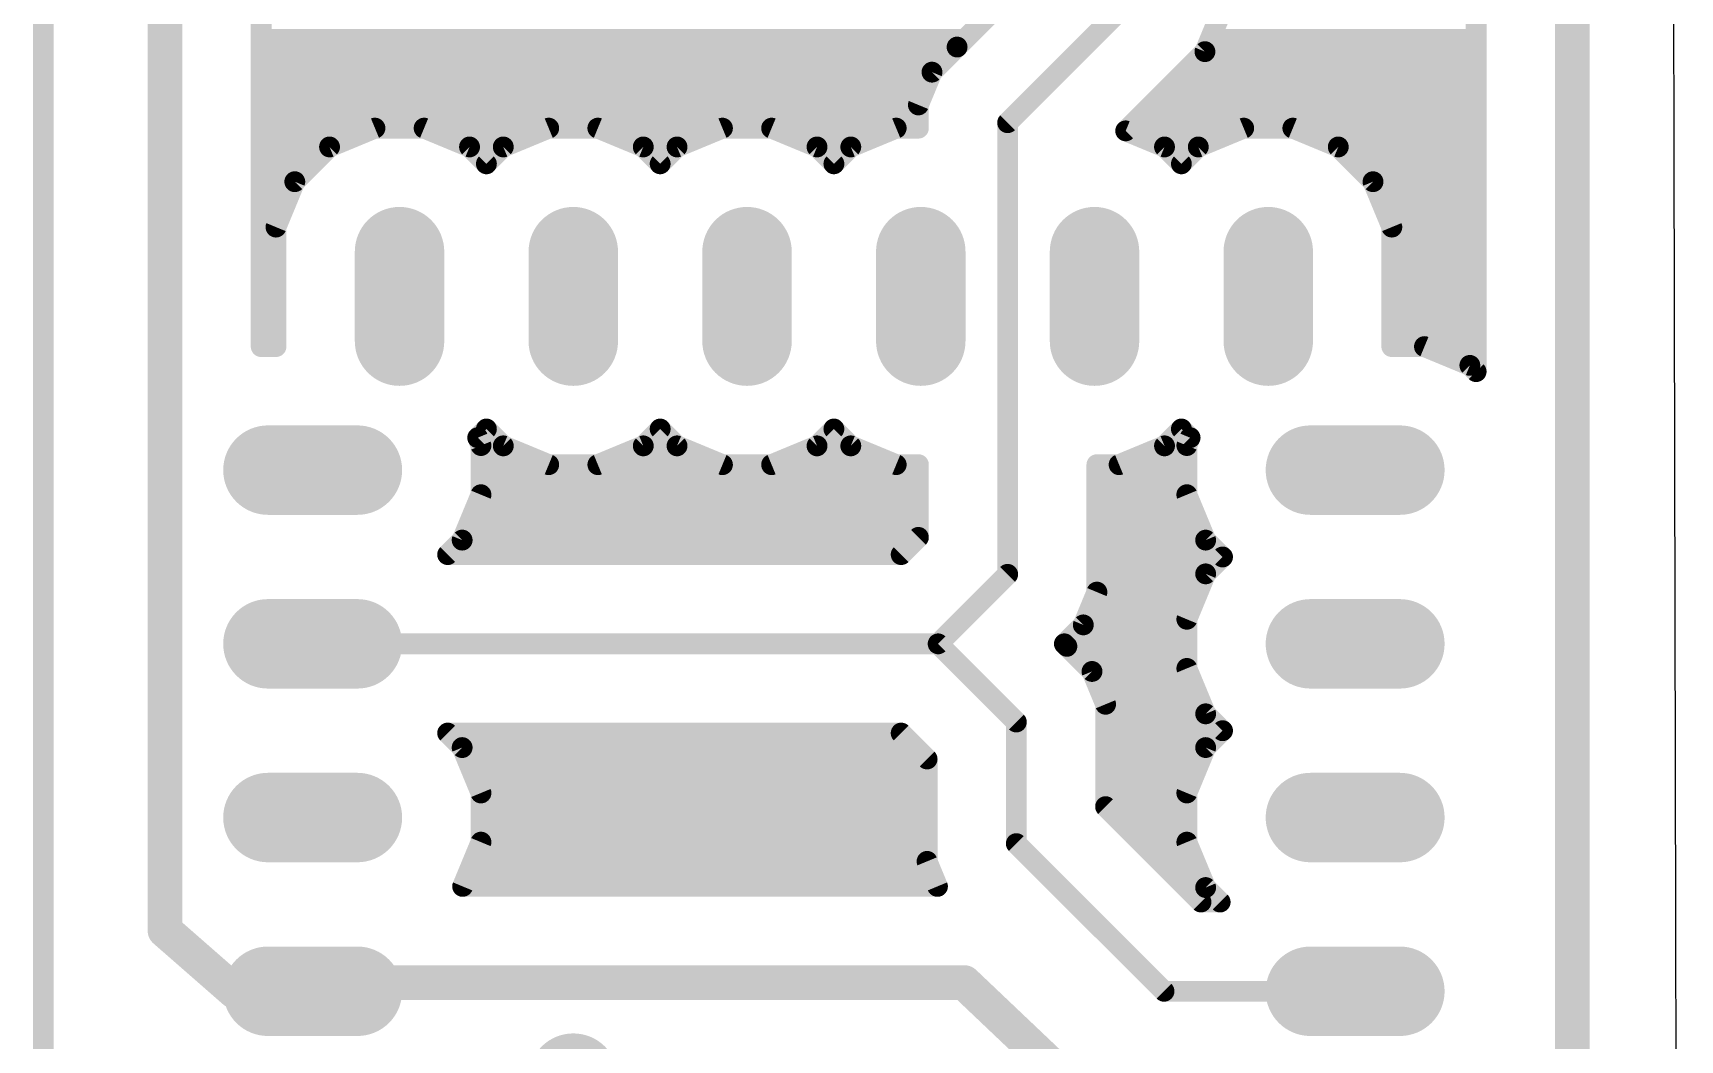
# Model space of a CAD drawing. Extents: x -0.1 to 37.8, y 0 to 56.6.
# Drawn here: x 13.69 to 37.77, y 26.21 to 40.94 of the extents above; entities that cross this region are included whole.
import ezdxf

# ---------------------------------------------------------------- set-up
doc = ezdxf.new("R2010")
doc.units = 0
for name, color, linetype in [('1', 22, 'CONTINUOUS'), ('17', 82, 'CONTINUOUS'), ('20', 30, 'CONTINUOUS')]:
    doc.layers.add(name, color=color, linetype=linetype)

# ---------------------------------------------------------------- blocks, each defined once
blk = doc.blocks.new('ROUNDP')
at = {"const_width": 0.5}
blk.add_lwpolyline([(0, -0.25, 1), (0, 0.25, 1), (0, -0.25)], format="xyb", dxfattribs=at)
blk = doc.blocks.new('LONGP100')
at = {"const_width": 1}
blk.add_lwpolyline([(-0.5, 0), (0.5, 0)], dxfattribs=at)
at = {"const_width": 0.5}
for points in [[(-0.5, 0.25, 1), (-0.5, -0.25)], [(0.5, -0.25, 1), (0.5, 0.25)]]:
    blk.add_lwpolyline(points, format="xyb", dxfattribs=at)

msp = doc.modelspace()

# ---------------------------------------------------------------- linework, layer by layer
at = {"layer": '1'}
for points, const_width in [([(36.195, 51.197), (36.195, 5.588)], 0.508), ([(34.7886, 50.4764), (34.7886, 35.984)], 0.3048), ([(13.843, 43.815), (13.843, 26.035)], 0.3048), ([(15.621, 43.434), (15.621, 27.813)], 0.508), ([(17.0274, 36.3504), (17.0274, 42.8682)], 0.3048), ([(28.4132, 41.9425), (27.2009, 40.7302)], 0.3048), ([(29.718, 41.402), (27.94, 39.624)], 0.3048), ([(30.8242, 40.6629), (31.0228, 41.1425)], 0.3048), ([(17.0274, 40.8432), (27.3139, 40.8432)], 0.3048), ([(30.8988, 40.8432), (34.7886, 40.8432)], 0.3048), ([(27.2009, 40.7302), (26.8338, 40.3631)], 0.3048), ([(29.6657, 39.5045), (30.8242, 40.6629)], 0.3048), ([(17.0274, 40.5384), (27.0091, 40.5384)], 0.3048), ([(26.8338, 40.3631), (26.6352, 39.8835)], 0.3048), ([(30.6997, 40.5384), (34.7886, 40.5384)], 0.3048), ([(17.0274, 40.2336), (26.7802, 40.2336)], 0.3048), ([(30.3949, 40.2336), (34.7886, 40.2336)], 0.3048), ([(17.0274, 39.9288), (26.654, 39.9288)], 0.3048), ([(26.6352, 39.8835), (26.6352, 39.5444)], 0.3048), ([(30.0901, 39.9288), (34.7886, 39.9288)], 0.3048), ([(17.0274, 39.624), (26.6352, 39.624)], 0.3048), ([(27.94, 39.624), (27.94, 33.02)], 0.3048), ([(29.7853, 39.624), (34.7886, 39.624)], 0.3048), ([(18.6907, 39.5444), (18.0268, 39.2694)], 0.3048), ([(19.4093, 39.5444), (18.6907, 39.5444)], 0.3048), ([(20.0732, 39.2694), (19.4093, 39.5444)], 0.3048), ([(21.2307, 39.5444), (20.5668, 39.2694)], 0.3048), ([(21.9493, 39.5444), (21.2307, 39.5444)], 0.3048), ([(22.6132, 39.2694), (21.9493, 39.5444)], 0.3048), ([(23.7707, 39.5444), (23.1068, 39.2694)], 0.3048), ([(24.4893, 39.5444), (23.7707, 39.5444)], 0.3048), ([(25.1532, 39.2694), (24.4893, 39.5444)], 0.3048), ([(26.3107, 39.5444), (25.6468, 39.2694)], 0.3048), ([(26.6352, 39.5444), (26.3107, 39.5444)], 0.3048), ([(30.2332, 39.2694), (29.6657, 39.5045)], 0.3048), ([(31.3907, 39.5444), (30.7268, 39.2694)], 0.3048), ([(32.1093, 39.5444), (31.3907, 39.5444)], 0.3048), ([(32.7732, 39.2694), (32.1093, 39.5444)], 0.3048), ([(17.0274, 39.3192), (18.147, 39.3192)], 0.3048), ([(18.0268, 39.2694), (17.5186, 38.7612)], 0.3048), ([(19.953, 39.3192), (20.687, 39.3192)], 0.3048), ([(20.32, 39.0226), (20.0732, 39.2694)], 0.3048), ([(20.5668, 39.2694), (20.32, 39.0226)], 0.3048), ([(22.493, 39.3192), (23.227, 39.3192)], 0.3048), ([(22.86, 39.0226), (22.6132, 39.2694)], 0.3048), ([(23.1068, 39.2694), (22.86, 39.0226)], 0.3048), ([(25.033, 39.3192), (25.767, 39.3192)], 0.3048), ([(25.4, 39.0226), (25.1532, 39.2694)], 0.3048), ([(25.6468, 39.2694), (25.4, 39.0226)], 0.3048), ([(30.113, 39.3192), (30.847, 39.3192)], 0.3048), ([(30.48, 39.0226), (30.2332, 39.2694)], 0.3048), ([(30.7268, 39.2694), (30.48, 39.0226)], 0.3048), ([(32.653, 39.3192), (34.7886, 39.3192)], 0.3048), ([(33.2814, 38.7612), (32.7732, 39.2694)], 0.3048), ([(17.0274, 39.0144), (17.7718, 39.0144)], 0.3048), ([(33.0282, 39.0144), (34.7886, 39.0144)], 0.3048), ([(17.0274, 38.7096), (17.4972, 38.7096)], 0.3048), ([(17.5186, 38.7612), (17.2436, 38.0973)], 0.3048), ([(33.5564, 38.0973), (33.2814, 38.7612)], 0.3048), ([(33.3028, 38.7096), (34.7886, 38.7096)], 0.3048), ([(17.0274, 38.4048), (17.371, 38.4048)], 0.3048), ([(33.429, 38.4048), (34.7886, 38.4048)], 0.3048), ([(17.0274, 38.1), (17.2447, 38.1)], 0.3048), ([(17.2436, 38.0973), (17.2436, 36.3504)], 0.3048), ([(33.5553, 38.1), (34.7886, 38.1)], 0.3048), ([(33.5564, 36.3504), (33.5564, 38.0973)], 0.3048), ([(17.0274, 37.7952), (17.2436, 37.7952)], 0.3048), ([(33.5564, 37.7952), (34.7886, 37.7952)], 0.3048), ([(17.0274, 37.4904), (17.2436, 37.4904)], 0.3048), ([(33.5564, 37.4904), (34.7886, 37.4904)], 0.3048), ([(17.0274, 37.1856), (17.2436, 37.1856)], 0.3048), ([(33.5564, 37.1856), (34.7886, 37.1856)], 0.3048), ([(17.0274, 36.8808), (17.2436, 36.8808)], 0.3048), ([(33.5564, 36.8808), (34.7886, 36.8808)], 0.3048), ([(17.0274, 36.576), (17.2436, 36.576)], 0.3048), ([(33.5564, 36.576), (34.7886, 36.576)], 0.3048), ([(17.2436, 36.3504), (17.0274, 36.3504)], 0.3048), ([(34.0333, 36.3504), (33.5564, 36.3504)], 0.3048), ([(34.6972, 36.0754), (34.0333, 36.3504)], 0.3048), ([(34.2245, 36.2712), (34.7886, 36.2712)], 0.3048), ([(34.7886, 35.984), (34.6972, 36.0754)], 0.3048), ([(20.1928, 35.0182), (20.32, 35.1454)], 0.3048), ([(20.2404, 34.9033), (20.1928, 35.0182)], 0.3048), ([(20.2266, 35.052), (20.4134, 35.052)], 0.3048), ([(20.32, 35.1454), (20.5668, 34.8986)], 0.3048), ([(22.6132, 34.8986), (22.86, 35.1454)], 0.3048), ([(22.7666, 35.052), (22.9534, 35.052)], 0.3048), ([(22.86, 35.1454), (23.1068, 34.8986)], 0.3048), ([(25.1532, 34.8986), (25.4, 35.1454)], 0.3048), ([(25.3066, 35.052), (25.4934, 35.052)], 0.3048), ([(25.4, 35.1454), (25.6468, 34.8986)], 0.3048), ([(30.2332, 34.8986), (30.48, 35.1454)], 0.3048), ([(30.3866, 35.052), (30.5734, 35.052)], 0.3048), ([(30.48, 35.1454), (30.6072, 35.0182)], 0.3048), ([(30.6072, 35.0182), (30.5596, 34.9033)], 0.3048), ([(20.2404, 34.1847), (20.2404, 34.9033)], 0.3048), ([(20.5668, 34.8986), (21.2307, 34.6236)], 0.3048), ([(21.9493, 34.6236), (22.6132, 34.8986)], 0.3048), ([(23.1068, 34.8986), (23.7707, 34.6236)], 0.3048), ([(24.4893, 34.6236), (25.1532, 34.8986)], 0.3048), ([(25.6468, 34.8986), (26.3107, 34.6236)], 0.3048), ([(29.5693, 34.6236), (30.2332, 34.8986)], 0.3048), ([(30.5596, 34.9033), (30.5596, 34.1847)], 0.3048), ([(20.2404, 34.7472), (20.9323, 34.7472)], 0.3048), ([(21.2307, 34.6236), (21.9493, 34.6236)], 0.3048), ([(22.2477, 34.7472), (23.4723, 34.7472)], 0.3048), ([(23.7707, 34.6236), (24.4893, 34.6236)], 0.3048), ([(24.7877, 34.7472), (26.0123, 34.7472)], 0.3048), ([(26.3107, 34.6236), (26.6352, 34.6236)], 0.3048), ([(26.6352, 34.6236), (26.6352, 33.5605)], 0.3048), ([(29.2448, 32.7605), (29.2448, 34.6236)], 0.3048), ([(29.2448, 34.6236), (29.5693, 34.6236)], 0.3048), ([(29.8677, 34.7472), (30.5596, 34.7472)], 0.3048), ([(20.2404, 34.4424), (26.6352, 34.4424)], 0.3048), ([(29.2448, 34.4424), (30.5596, 34.4424)], 0.3048), ([(19.9654, 33.5208), (20.2404, 34.1847)], 0.3048), ([(20.2209, 34.1376), (26.6352, 34.1376)], 0.3048), ([(29.2448, 34.1376), (30.5791, 34.1376)], 0.3048), ([(30.5596, 34.1847), (30.8346, 33.5208)], 0.3048), ([(20.0946, 33.8328), (26.6352, 33.8328)], 0.3048), ([(29.2448, 33.8328), (30.7054, 33.8328)], 0.3048), ([(26.6352, 33.5605), (26.3835, 33.3088)], 0.3048), ([(19.7534, 33.3088), (19.9654, 33.5208)], 0.3048), ([(19.9684, 33.528), (26.6027, 33.528)], 0.3048), ([(29.2448, 33.528), (30.8316, 33.528)], 0.3048), ([(30.8346, 33.5208), (31.0814, 33.274)], 0.3048), ([(26.3835, 33.3088), (19.7534, 33.3088)], 0.3048), ([(29.2448, 33.2232), (31.0306, 33.2232)], 0.3048), ([(31.0814, 33.274), (30.8346, 33.0272)], 0.3048), ([(27.94, 33.02), (26.924, 32.004)], 0.3048), ([(29.2448, 32.9184), (30.7895, 32.9184)], 0.3048), ([(30.8346, 33.0272), (30.5596, 32.3633)], 0.3048), ([(29.0462, 32.2809), (29.2448, 32.7605)], 0.3048), ([(29.184, 32.6136), (30.6633, 32.6136)], 0.3048), ([(30.5596, 32.3633), (30.5596, 31.6447)], 0.3048), ([(28.7693, 32.004), (29.0462, 32.2809)], 0.3048), ([(29.0577, 32.3088), (30.5596, 32.3088)], 0.3048), ([(17.78, 32.004), (26.924, 32.004)], 0.3048), ([(26.924, 32.004), (28.067, 30.861)], 0.3048), ([(28.8061, 31.9672), (28.7693, 32.004)], 0.3048), ([(28.7693, 32.004), (30.5596, 32.004)], 0.3048), ([(29.1732, 31.6001), (28.8061, 31.9672)], 0.3048), ([(29.0741, 31.6992), (30.5596, 31.6992)], 0.3048), ([(30.5596, 31.6447), (30.8346, 30.9808)], 0.3048), ([(29.3718, 31.1205), (29.1732, 31.6001)], 0.3048), ([(29.2584, 31.3944), (30.6633, 31.3944)], 0.3048), ([(29.3718, 29.6235), (29.3718, 31.1205)], 0.3048), ([(29.3718, 31.0896), (30.7895, 31.0896)], 0.3048), ([(30.8346, 30.9808), (31.0814, 30.734)], 0.3048), ([(19.9654, 30.4872), (19.7534, 30.6992)], 0.3048), ([(19.7534, 30.6992), (26.3835, 30.6992)], 0.3048), ([(26.3835, 30.6992), (26.7622, 30.3205)], 0.3048), ([(28.067, 30.861), (28.067, 29.083)], 0.3048), ([(29.3718, 30.7848), (31.0306, 30.7848)], 0.3048), ([(31.0814, 30.734), (30.8346, 30.4872)], 0.3048), ([(20.2404, 29.8233), (19.9654, 30.4872)], 0.3048), ([(19.9684, 30.48), (26.6027, 30.48)], 0.3048), ([(29.3718, 30.48), (30.8316, 30.48)], 0.3048), ([(30.8346, 30.4872), (30.5596, 29.8233)], 0.3048), ([(26.7622, 30.3205), (26.7622, 28.8235)], 0.3048), ([(20.0946, 30.1752), (26.7622, 30.1752)], 0.3048), ([(29.3718, 30.1752), (30.7054, 30.1752)], 0.3048), ([(20.2209, 29.8704), (26.7622, 29.8704)], 0.3048), ([(20.2404, 29.1047), (20.2404, 29.8233)], 0.3048), ([(29.3718, 29.8704), (30.5791, 29.8704)], 0.3048), ([(30.5596, 29.8233), (30.5596, 29.1047)], 0.3048), ([(20.2404, 29.5656), (26.7622, 29.5656)], 0.3048), ([(30.7665, 28.2288), (29.3718, 29.6235)], 0.3048), ([(29.4297, 29.5656), (30.5596, 29.5656)], 0.3048), ([(20.2404, 29.2608), (26.7622, 29.2608)], 0.3048), ([(29.7345, 29.2608), (30.5596, 29.2608)], 0.3048), ([(19.9723, 28.4574), (20.2404, 29.1047)], 0.3048), ([(28.067, 29.083), (30.226, 26.924)], 0.3048), ([(30.5596, 29.1047), (30.8346, 28.4408)], 0.3048), ([(20.1788, 28.956), (26.7622, 28.956)], 0.3048), ([(26.7622, 28.8235), (26.9138, 28.4574)], 0.3048), ([(30.0393, 28.956), (30.6212, 28.956)], 0.3048), ([(20.0526, 28.6512), (26.8336, 28.6512)], 0.3048), ([(30.3441, 28.6512), (30.7474, 28.6512)], 0.3048), ([(26.9138, 28.4574), (19.9723, 28.4574)], 0.3048), ([(30.6489, 28.3464), (30.929, 28.3464)], 0.3048), ([(30.8346, 28.4408), (31.0466, 28.2288)], 0.3048), ([(31.0466, 28.2288), (30.7665, 28.2288)], 0.3048), ([(15.621, 27.813), (16.637, 26.924)], 0.508), ([(17.78, 26.924), (17.907, 27.051)], 0.508), ([(27.305, 27.051), (17.907, 27.051)], 0.508), ([(29.845, 24.638), (27.305, 27.051)], 0.508), ([(16.637, 26.924), (17.78, 26.924)], 0.508), ([(30.226, 26.924), (33.02, 26.924)], 0.3048)]:
    msp.add_lwpolyline(points, dxfattribs=dict(at, const_width=const_width))
for points, const_width in [([(17.0274, 40.9194, 1), (17.0274, 40.767)], 0.1524), ([(27.3139, 40.767, 1), (27.3139, 40.9194)], 0.1524), ([(30.8988, 40.9194, 1), (30.8988, 40.767)], 0.1524), ([(34.7886, 40.767, 1), (34.7886, 40.9194)], 0.1524), ([(27.147, 40.784, 1), (27.2548, 40.6763)], 0.1524), ([(27.2548, 40.6763, 1), (27.147, 40.784)], 0.1524), ([(30.7538, 40.692, 1), (30.8946, 40.6337)], 0.1524), ([(30.878, 40.609, 1), (30.7703, 40.7168)], 0.1524), ([(17.0274, 40.6146, 1), (17.0274, 40.4622)], 0.1524), ([(26.78, 40.417, 1), (26.8877, 40.3092)], 0.1524), ([(26.9042, 40.3339, 1), (26.7634, 40.3923)], 0.1524), ([(27.0091, 40.4622, 1), (27.0091, 40.6146)], 0.1524), ([(30.6997, 40.6146, 1), (30.6997, 40.4622)], 0.1524), ([(34.7886, 40.4622, 1), (34.7886, 40.6146)], 0.1524), ([(17.0274, 40.3098, 1), (17.0274, 40.1574)], 0.1524), ([(26.7802, 40.1574, 1), (26.7802, 40.3098)], 0.1524), ([(30.3949, 40.3098, 1), (30.3949, 40.1574)], 0.1524), ([(34.7886, 40.1574, 1), (34.7886, 40.3098)], 0.1524), ([(17.0274, 40.005, 1), (17.0274, 39.8526)], 0.1524), ([(26.7114, 39.8835, 1), (26.559, 39.8835)], 0.1524), ([(26.5648, 39.9127, 1), (26.7056, 39.8544)], 0.1524), ([(26.654, 39.8526, 1), (26.654, 40.005)], 0.1524), ([(30.0901, 40.005, 1), (30.0901, 39.8526)], 0.1524), ([(34.7886, 39.8526, 1), (34.7886, 40.005)], 0.1524), ([(17.0274, 39.7002, 1), (17.0274, 39.5478)], 0.1524), ([(26.6352, 39.5478, 1), (26.6352, 39.7002)], 0.1524), ([(28.0162, 39.624, 1), (27.8638, 39.624)], 0.1524), ([(27.8861, 39.6779, 1), (27.9939, 39.5701)], 0.1524), ([(29.7853, 39.7002, 1), (29.7853, 39.5478)], 0.1524), ([(34.7886, 39.5478, 1), (34.7886, 39.7002)], 0.1524), ([(18.6907, 39.6206, 1), (18.6907, 39.4682)], 0.1524), ([(18.7198, 39.474, 1), (18.6615, 39.6148)], 0.1524), ([(19.4385, 39.6148, 1), (19.3802, 39.474)], 0.1524), ([(19.4093, 39.4682, 1), (19.4093, 39.6206)], 0.1524), ([(21.2307, 39.6206, 1), (21.2307, 39.4682)], 0.1524), ([(21.2598, 39.474, 1), (21.2015, 39.6148)], 0.1524), ([(21.9785, 39.6148, 1), (21.9202, 39.474)], 0.1524), ([(21.9493, 39.4682, 1), (21.9493, 39.6206)], 0.1524), ([(23.7707, 39.6206, 1), (23.7707, 39.4682)], 0.1524), ([(23.7998, 39.474, 1), (23.7415, 39.6148)], 0.1524), ([(24.5185, 39.6148, 1), (24.4602, 39.474)], 0.1524), ([(24.4893, 39.4682, 1), (24.4893, 39.6206)], 0.1524), ([(26.3107, 39.6206, 1), (26.3107, 39.4682)], 0.1524), ([(26.3398, 39.474, 1), (26.2815, 39.6148)], 0.1524), ([(26.559, 39.5444, 1), (26.7114, 39.5444)], 0.1524), ([(26.6352, 39.4682, 1), (26.6352, 39.6206)], 0.1524), ([(29.6118, 39.5583, 1), (29.7196, 39.4506)], 0.1524), ([(29.6949, 39.5749, 1), (29.6366, 39.4341)], 0.1524), ([(31.3907, 39.6206, 1), (31.3907, 39.4682)], 0.1524), ([(31.4198, 39.474, 1), (31.3615, 39.6148)], 0.1524), ([(32.1385, 39.6148, 1), (32.0802, 39.474)], 0.1524), ([(32.1093, 39.4682, 1), (32.1093, 39.6206)], 0.1524), ([(17.0274, 39.3954, 1), (17.0274, 39.243)], 0.1524), ([(17.9976, 39.3398, 1), (18.0559, 39.199)], 0.1524), ([(18.0806, 39.2155, 1), (17.9729, 39.3233)], 0.1524), ([(18.147, 39.243, 1), (18.147, 39.3954)], 0.1524), ([(19.953, 39.3954, 1), (19.953, 39.243)], 0.1524), ([(20.1271, 39.3233, 1), (20.0194, 39.2155)], 0.1524), ([(20.0441, 39.199, 1), (20.1024, 39.3398)], 0.1524), ([(20.5376, 39.3398, 1), (20.5959, 39.199)], 0.1524), ([(20.6206, 39.2155, 1), (20.5129, 39.3233)], 0.1524), ([(20.687, 39.243, 1), (20.687, 39.3954)], 0.1524), ([(22.493, 39.3954, 1), (22.493, 39.243)], 0.1524), ([(22.6671, 39.3233, 1), (22.5594, 39.2155)], 0.1524), ([(22.5841, 39.199, 1), (22.6424, 39.3398)], 0.1524), ([(23.0776, 39.3398, 1), (23.1359, 39.199)], 0.1524), ([(23.1606, 39.2155, 1), (23.0529, 39.3233)], 0.1524), ([(23.227, 39.243, 1), (23.227, 39.3954)], 0.1524), ([(25.033, 39.3954, 1), (25.033, 39.243)], 0.1524), ([(25.2071, 39.3233, 1), (25.0994, 39.2155)], 0.1524), ([(25.1241, 39.199, 1), (25.1824, 39.3398)], 0.1524), ([(25.6176, 39.3398, 1), (25.6759, 39.199)], 0.1524), ([(25.7006, 39.2155, 1), (25.5929, 39.3233)], 0.1524), ([(25.767, 39.243, 1), (25.767, 39.3954)], 0.1524), ([(30.113, 39.3954, 1), (30.113, 39.243)], 0.1524), ([(30.2871, 39.3233, 1), (30.1794, 39.2155)], 0.1524), ([(30.2041, 39.199, 1), (30.2624, 39.3398)], 0.1524), ([(30.6976, 39.3398, 1), (30.7559, 39.199)], 0.1524), ([(30.7806, 39.2155, 1), (30.6729, 39.3233)], 0.1524), ([(30.847, 39.243, 1), (30.847, 39.3954)], 0.1524), ([(32.653, 39.3954, 1), (32.653, 39.243)], 0.1524), ([(32.8271, 39.3233, 1), (32.7194, 39.2155)], 0.1524), ([(32.7441, 39.199, 1), (32.8024, 39.3398)], 0.1524), ([(34.7886, 39.243, 1), (34.7886, 39.3954)], 0.1524), ([(17.0274, 39.0906, 1), (17.0274, 38.9382)], 0.1524), ([(17.7718, 38.9382, 1), (17.7718, 39.0906)], 0.1524), ([(20.2661, 39.0765, 1), (20.3739, 38.9688)], 0.1524), ([(20.2661, 38.9687, 1), (20.3739, 39.0765)], 0.1524), ([(22.8061, 39.0765, 1), (22.9139, 38.9688)], 0.1524), ([(22.8061, 38.9687, 1), (22.9139, 39.0765)], 0.1524), ([(25.3461, 39.0765, 1), (25.4539, 38.9688)], 0.1524), ([(25.3461, 38.9687, 1), (25.4539, 39.0765)], 0.1524), ([(30.4261, 39.0765, 1), (30.5339, 38.9688)], 0.1524), ([(30.4261, 38.9687, 1), (30.5339, 39.0765)], 0.1524), ([(33.0282, 39.0906, 1), (33.0282, 38.9382)], 0.1524), ([(34.7886, 38.9382, 1), (34.7886, 39.0906)], 0.1524), ([(17.0274, 38.7858, 1), (17.0274, 38.6334)], 0.1524), ([(17.4647, 38.8151, 1), (17.5725, 38.7074)], 0.1524), ([(17.589, 38.7321, 1), (17.4482, 38.7904)], 0.1524), ([(17.4972, 38.6334, 1), (17.4972, 38.7858)], 0.1524), ([(33.3518, 38.7904, 1), (33.211, 38.7321)], 0.1524), ([(33.3028, 38.7858, 1), (33.3028, 38.6334)], 0.1524), ([(33.2275, 38.7074, 1), (33.3353, 38.8151)], 0.1524), ([(34.7886, 38.6334, 1), (34.7886, 38.7858)], 0.1524), ([(17.0274, 38.481, 1), (17.0274, 38.3286)], 0.1524), ([(17.371, 38.3286, 1), (17.371, 38.481)], 0.1524), ([(33.429, 38.481, 1), (33.429, 38.3286)], 0.1524), ([(34.7886, 38.3286, 1), (34.7886, 38.481)], 0.1524), ([(17.0274, 38.1762, 1), (17.0274, 38.0238)], 0.1524), ([(17.3198, 38.0973, 1), (17.1674, 38.0973)], 0.1524), ([(17.1732, 38.1265, 1), (17.314, 38.0682)], 0.1524), ([(17.2447, 38.0238, 1), (17.2447, 38.1762)], 0.1524), ([(33.5553, 38.1762, 1), (33.5553, 38.0238)], 0.1524), ([(33.6326, 38.0973, 1), (33.4802, 38.0973)], 0.1524), ([(33.486, 38.0682, 1), (33.6268, 38.1265)], 0.1524), ([(34.7886, 38.0238, 1), (34.7886, 38.1762)], 0.1524), ([(17.0274, 37.8714, 1), (17.0274, 37.719)], 0.1524), ([(17.2436, 37.719, 1), (17.2436, 37.8714)], 0.1524), ([(33.5564, 37.8714, 1), (33.5564, 37.719)], 0.1524), ([(34.7886, 37.719, 1), (34.7886, 37.8714)], 0.1524), ([(17.0274, 37.5666, 1), (17.0274, 37.4142)], 0.1524), ([(17.2436, 37.4142, 1), (17.2436, 37.5666)], 0.1524), ([(33.5564, 37.5666, 1), (33.5564, 37.4142)], 0.1524), ([(34.7886, 37.4142, 1), (34.7886, 37.5666)], 0.1524), ([(17.0274, 37.2618, 1), (17.0274, 37.1094)], 0.1524), ([(17.2436, 37.1094, 1), (17.2436, 37.2618)], 0.1524), ([(33.5564, 37.2618, 1), (33.5564, 37.1094)], 0.1524), ([(34.7886, 37.1094, 1), (34.7886, 37.2618)], 0.1524), ([(17.0274, 36.957, 1), (17.0274, 36.8046)], 0.1524), ([(17.2436, 36.8046, 1), (17.2436, 36.957)], 0.1524), ([(33.5564, 36.957, 1), (33.5564, 36.8046)], 0.1524), ([(34.7886, 36.8046, 1), (34.7886, 36.957)], 0.1524), ([(17.0274, 36.6522, 1), (17.0274, 36.4998)], 0.1524), ([(17.2436, 36.4998, 1), (17.2436, 36.6522)], 0.1524), ([(33.5564, 36.6522, 1), (33.5564, 36.4998)], 0.1524), ([(34.7886, 36.4998, 1), (34.7886, 36.6522)], 0.1524), ([(17.0274, 36.4266, 1), (17.0274, 36.2742)], 0.1524), ([(16.9512, 36.3504, 1), (17.1036, 36.3504)], 0.1524), ([(17.1674, 36.3504, 1), (17.3198, 36.3504)], 0.1524), ([(17.2436, 36.2742, 1), (17.2436, 36.4266)], 0.1524), ([(33.5564, 36.4266, 1), (33.5564, 36.2742)], 0.1524), ([(33.4802, 36.3504, 1), (33.6326, 36.3504)], 0.1524), ([(34.0625, 36.4208, 1), (34.0042, 36.28)], 0.1524), ([(34.0333, 36.2742, 1), (34.0333, 36.4266)], 0.1524), ([(34.2245, 36.3474, 1), (34.2245, 36.195)], 0.1524), ([(34.7886, 36.195, 1), (34.7886, 36.3474)], 0.1524), ([(34.7511, 36.1293, 1), (34.6434, 36.0215)], 0.1524), ([(34.6681, 36.005, 1), (34.7264, 36.1458)], 0.1524), ([(34.7124, 35.984, 1), (34.8648, 35.984)], 0.1524), ([(34.7347, 35.9301, 1), (34.8425, 36.0379)], 0.1524), ([(20.2632, 35.0473, 1), (20.1224, 34.989)], 0.1524), ([(20.2266, 35.1282, 1), (20.2266, 34.9758)], 0.1524), ([(20.3739, 35.1992, 1), (20.2661, 35.0915)], 0.1524), ([(20.3739, 35.0915, 1), (20.2661, 35.1992)], 0.1524), ([(20.4134, 34.9758, 1), (20.4134, 35.1282)], 0.1524), ([(22.7666, 35.1282, 1), (22.7666, 34.9758)], 0.1524), ([(22.9139, 35.1992, 1), (22.8061, 35.0915)], 0.1524), ([(22.9139, 35.0915, 1), (22.8061, 35.1992)], 0.1524), ([(22.9534, 34.9758, 1), (22.9534, 35.1282)], 0.1524), ([(25.3066, 35.1282, 1), (25.3066, 34.9758)], 0.1524), ([(25.4539, 35.1992, 1), (25.3461, 35.0915)], 0.1524), ([(25.4539, 35.0915, 1), (25.3461, 35.1992)], 0.1524), ([(25.4934, 34.9758, 1), (25.4934, 35.1282)], 0.1524), ([(30.3866, 35.1282, 1), (30.3866, 34.9758)], 0.1524), ([(30.5339, 35.1992, 1), (30.4261, 35.0915)], 0.1524), ([(30.5339, 35.0915, 1), (30.4261, 35.1992)], 0.1524), ([(30.6776, 34.989, 1), (30.5368, 35.0473)], 0.1524), ([(30.5734, 34.9758, 1), (30.5734, 35.1282)], 0.1524), ([(20.1389, 35.0721, 1), (20.2467, 34.9643)], 0.1524), ([(20.3166, 34.9033, 1), (20.1642, 34.9033)], 0.1524), ([(20.17, 34.8742, 1), (20.3108, 34.9325)], 0.1524), ([(20.5959, 34.969, 1), (20.5376, 34.8282)], 0.1524), ([(20.5129, 34.8447, 1), (20.6206, 34.9525)], 0.1524), ([(22.5594, 34.9525, 1), (22.6671, 34.8447)], 0.1524), ([(22.6424, 34.8282, 1), (22.5841, 34.969)], 0.1524), ([(23.1359, 34.969, 1), (23.0776, 34.8282)], 0.1524), ([(23.0529, 34.8447, 1), (23.1606, 34.9525)], 0.1524), ([(25.0994, 34.9525, 1), (25.2071, 34.8447)], 0.1524), ([(25.1824, 34.8282, 1), (25.1241, 34.969)], 0.1524), ([(25.6759, 34.969, 1), (25.6176, 34.8282)], 0.1524), ([(25.5929, 34.8447, 1), (25.7006, 34.9525)], 0.1524), ([(30.1794, 34.9525, 1), (30.2871, 34.8447)], 0.1524), ([(30.2624, 34.8282, 1), (30.2041, 34.969)], 0.1524), ([(30.6358, 34.9033, 1), (30.4834, 34.9033)], 0.1524), ([(30.4892, 34.9325, 1), (30.63, 34.8742)], 0.1524), ([(30.5533, 34.9643, 1), (30.6611, 35.0721)], 0.1524), ([(20.2404, 34.8234, 1), (20.2404, 34.671)], 0.1524), ([(20.9323, 34.671, 1), (20.9323, 34.8234)], 0.1524), ([(21.2307, 34.6998, 1), (21.2307, 34.5474)], 0.1524), ([(21.2015, 34.5532, 1), (21.2598, 34.694)], 0.1524), ([(21.9202, 34.694, 1), (21.9785, 34.5532)], 0.1524), ([(21.9493, 34.5474, 1), (21.9493, 34.6998)], 0.1524), ([(22.2477, 34.8234, 1), (22.2477, 34.671)], 0.1524), ([(23.4723, 34.671, 1), (23.4723, 34.8234)], 0.1524), ([(23.7707, 34.6998, 1), (23.7707, 34.5474)], 0.1524), ([(23.7415, 34.5532, 1), (23.7998, 34.694)], 0.1524), ([(24.4602, 34.694, 1), (24.5185, 34.5532)], 0.1524), ([(24.4893, 34.5474, 1), (24.4893, 34.6998)], 0.1524), ([(24.7877, 34.8234, 1), (24.7877, 34.671)], 0.1524), ([(26.0123, 34.671, 1), (26.0123, 34.8234)], 0.1524), ([(26.3107, 34.6998, 1), (26.3107, 34.5474)], 0.1524), ([(26.2815, 34.5532, 1), (26.3398, 34.694)], 0.1524), ([(26.7114, 34.6236, 1), (26.559, 34.6236)], 0.1524), ([(26.6352, 34.5474, 1), (26.6352, 34.6998)], 0.1524), ([(29.321, 34.6236, 1), (29.1686, 34.6236)], 0.1524), ([(29.2448, 34.6998, 1), (29.2448, 34.5474)], 0.1524), ([(29.5402, 34.694, 1), (29.5985, 34.5532)], 0.1524), ([(29.5693, 34.5474, 1), (29.5693, 34.6998)], 0.1524), ([(29.8677, 34.8234, 1), (29.8677, 34.671)], 0.1524), ([(30.5596, 34.671, 1), (30.5596, 34.8234)], 0.1524), ([(20.2404, 34.5186, 1), (20.2404, 34.3662)], 0.1524), ([(26.6352, 34.3662, 1), (26.6352, 34.5186)], 0.1524), ([(29.2448, 34.5186, 1), (29.2448, 34.3662)], 0.1524), ([(30.5596, 34.3662, 1), (30.5596, 34.5186)], 0.1524), ([(20.2209, 34.2138, 1), (20.2209, 34.0614)], 0.1524), ([(20.1642, 34.1847, 1), (20.3166, 34.1847)], 0.1524), ([(20.3108, 34.1555, 1), (20.17, 34.2138)], 0.1524), ([(26.6352, 34.0614, 1), (26.6352, 34.2138)], 0.1524), ([(29.2448, 34.2138, 1), (29.2448, 34.0614)], 0.1524), ([(30.63, 34.2138, 1), (30.4892, 34.1555)], 0.1524), ([(30.4834, 34.1847, 1), (30.6358, 34.1847)], 0.1524), ([(30.5791, 34.0614, 1), (30.5791, 34.2138)], 0.1524), ([(20.0946, 33.909, 1), (20.0946, 33.7566)], 0.1524), ([(26.6352, 33.7566, 1), (26.6352, 33.909)], 0.1524), ([(29.2448, 33.909, 1), (29.2448, 33.7566)], 0.1524), ([(30.7054, 33.7566, 1), (30.7054, 33.909)], 0.1524), ([(26.6891, 33.5066, 1), (26.5813, 33.6143)], 0.1524), ([(19.895, 33.5499, 1), (20.0358, 33.4916)], 0.1524), ([(19.9684, 33.6042, 1), (19.9684, 33.4518)], 0.1524), ([(20.0193, 33.4669, 1), (19.9115, 33.5746)], 0.1524), ([(26.559, 33.5605, 1), (26.7114, 33.5605)], 0.1524), ([(26.6027, 33.4518, 1), (26.6027, 33.6042)], 0.1524), ([(29.2448, 33.6042, 1), (29.2448, 33.4518)], 0.1524), ([(30.8885, 33.5746, 1), (30.7807, 33.4669)], 0.1524), ([(30.7642, 33.4916, 1), (30.905, 33.5499)], 0.1524), ([(30.8316, 33.4518, 1), (30.8316, 33.6042)], 0.1524), ([(19.7534, 33.385, 1), (19.7534, 33.2326)], 0.1524), ([(19.6995, 33.3627, 1), (19.8073, 33.2549)], 0.1524), ([(26.3296, 33.3627, 1), (26.4374, 33.2549)], 0.1524), ([(26.3835, 33.2326, 1), (26.3835, 33.385)], 0.1524), ([(29.2448, 33.2994, 1), (29.2448, 33.147)], 0.1524), ([(31.1352, 33.2201, 1), (31.0275, 33.3279)], 0.1524), ([(31.0275, 33.2201, 1), (31.1352, 33.3279)], 0.1524), ([(31.0306, 33.147, 1), (31.0306, 33.2994)], 0.1524), ([(27.8638, 33.02, 1), (28.0162, 33.02)], 0.1524), ([(27.9939, 32.9661, 1), (27.8861, 33.0739)], 0.1524), ([(29.2448, 32.9946, 1), (29.2448, 32.8422)], 0.1524), ([(30.7807, 33.0811, 1), (30.8885, 32.9734)], 0.1524), ([(30.905, 32.9981, 1), (30.7642, 33.0564)], 0.1524), ([(30.7895, 32.8422, 1), (30.7895, 32.9946)], 0.1524), ([(29.184, 32.6898, 1), (29.184, 32.5374)], 0.1524), ([(29.1686, 32.7605, 1), (29.321, 32.7605)], 0.1524), ([(29.3152, 32.7313, 1), (29.1744, 32.7896)], 0.1524), ([(30.6633, 32.5374, 1), (30.6633, 32.6898)], 0.1524), ([(30.6358, 32.3633, 1), (30.4834, 32.3633)], 0.1524), ([(28.9758, 32.31, 1), (29.1166, 32.2517)], 0.1524), ([(29.0577, 32.385, 1), (29.0577, 32.2326)], 0.1524), ([(29.1, 32.227, 1), (28.9923, 32.3348)], 0.1524), ([(30.4892, 32.3925, 1), (30.63, 32.3342)], 0.1524), ([(30.5596, 32.2326, 1), (30.5596, 32.385)], 0.1524), ([(17.78, 32.0802, 1), (17.78, 31.9278)], 0.1524), ([(26.9779, 32.0579, 1), (26.8701, 31.9501)], 0.1524), ([(26.8701, 32.0579, 1), (26.9779, 31.9501)], 0.1524), ([(26.924, 31.9278, 1), (26.924, 32.0802)], 0.1524), ([(28.8231, 32.0579, 1), (28.7154, 31.9501)], 0.1524), ([(28.7693, 32.0802, 1), (28.7693, 31.9278)], 0.1524), ([(28.7154, 32.0579, 1), (28.8231, 31.9501)], 0.1524), ([(28.86, 32.021, 1), (28.7522, 31.9133)], 0.1524), ([(28.7522, 31.9133, 1), (28.86, 32.021)], 0.1524), ([(30.5596, 31.9278, 1), (30.5596, 32.0802)], 0.1524), ([(29.0741, 31.7754, 1), (29.0741, 31.623)], 0.1524), ([(30.63, 31.6738, 1), (30.4892, 31.6155)], 0.1524), ([(30.5596, 31.623, 1), (30.5596, 31.7754)], 0.1524), ([(29.2436, 31.6293, 1), (29.1028, 31.5709)], 0.1524), ([(29.1193, 31.5462, 1), (29.227, 31.654)], 0.1524), ([(29.2584, 31.4706, 1), (29.2584, 31.3182)], 0.1524), ([(30.4834, 31.6447, 1), (30.6358, 31.6447)], 0.1524), ([(30.6633, 31.3182, 1), (30.6633, 31.4706)], 0.1524), ([(29.448, 31.1205, 1), (29.2956, 31.1205)], 0.1524), ([(29.3718, 31.1658, 1), (29.3718, 31.0134)], 0.1524), ([(29.3014, 31.0914, 1), (29.4422, 31.1497)], 0.1524), ([(30.8885, 31.0346, 1), (30.7807, 30.9269)], 0.1524), ([(30.7642, 30.9516, 1), (30.905, 31.0099)], 0.1524), ([(30.7895, 31.0134, 1), (30.7895, 31.1658)], 0.1524), ([(19.8073, 30.7531, 1), (19.6995, 30.6453)], 0.1524), ([(19.7534, 30.7754, 1), (19.7534, 30.623)], 0.1524), ([(26.4374, 30.7531, 1), (26.3296, 30.6453)], 0.1524), ([(26.3835, 30.623, 1), (26.3835, 30.7754)], 0.1524), ([(28.1432, 30.861, 1), (27.9908, 30.861)], 0.1524), ([(28.0131, 30.8071, 1), (28.1209, 30.9149)], 0.1524), ([(29.3718, 30.861, 1), (29.3718, 30.7086)], 0.1524), ([(31.1352, 30.6801, 1), (31.0275, 30.7879)], 0.1524), ([(31.0275, 30.6801, 1), (31.1352, 30.7879)], 0.1524), ([(31.0306, 30.7086, 1), (31.0306, 30.861)], 0.1524), ([(20.0358, 30.5164, 1), (19.895, 30.4581)], 0.1524), ([(19.9684, 30.5562, 1), (19.9684, 30.4038)], 0.1524), ([(19.9115, 30.4334, 1), (20.0193, 30.5411)], 0.1524), ([(26.6027, 30.4038, 1), (26.6027, 30.5562)], 0.1524), ([(29.3718, 30.5562, 1), (29.3718, 30.4038)], 0.1524), ([(30.7807, 30.5411, 1), (30.8885, 30.4334)], 0.1524), ([(30.905, 30.4581, 1), (30.7642, 30.5164)], 0.1524), ([(30.8316, 30.4038, 1), (30.8316, 30.5562)], 0.1524), ([(26.8384, 30.3205, 1), (26.686, 30.3205)], 0.1524), ([(26.7083, 30.2666, 1), (26.8161, 30.3744)], 0.1524), ([(20.0946, 30.2514, 1), (20.0946, 30.099)], 0.1524), ([(26.7622, 30.099, 1), (26.7622, 30.2514)], 0.1524), ([(29.3718, 30.2514, 1), (29.3718, 30.099)], 0.1524), ([(30.7054, 30.099, 1), (30.7054, 30.2514)], 0.1524), ([(20.2209, 29.9466, 1), (20.2209, 29.7942)], 0.1524), ([(20.3166, 29.8233, 1), (20.1642, 29.8233)], 0.1524), ([(20.17, 29.7942, 1), (20.3108, 29.8525)], 0.1524), ([(26.7622, 29.7942, 1), (26.7622, 29.9466)], 0.1524), ([(29.3718, 29.9466, 1), (29.3718, 29.7942)], 0.1524), ([(30.6358, 29.8233, 1), (30.4834, 29.8233)], 0.1524), ([(30.4892, 29.8525, 1), (30.63, 29.7942)], 0.1524), ([(30.5791, 29.7942, 1), (30.5791, 29.9466)], 0.1524), ([(20.2404, 29.6418, 1), (20.2404, 29.4894)], 0.1524), ([(26.7622, 29.4894, 1), (26.7622, 29.6418)], 0.1524), ([(29.4257, 29.6773, 1), (29.3179, 29.5696)], 0.1524), ([(29.2956, 29.6235, 1), (29.448, 29.6235)], 0.1524), ([(29.4297, 29.6418, 1), (29.4297, 29.4894)], 0.1524), ([(30.5596, 29.4894, 1), (30.5596, 29.6418)], 0.1524), ([(20.2404, 29.337, 1), (20.2404, 29.1846)], 0.1524), ([(26.7622, 29.1846, 1), (26.7622, 29.337)], 0.1524), ([(29.7345, 29.337, 1), (29.7345, 29.1846)], 0.1524), ([(30.5596, 29.1846, 1), (30.5596, 29.337)], 0.1524), ([(20.1642, 29.1047, 1), (20.3166, 29.1047)], 0.1524), ([(20.3108, 29.0755, 1), (20.17, 29.1338)], 0.1524), ([(28.1209, 29.1369, 1), (28.0131, 29.0291)], 0.1524), ([(27.9908, 29.083, 1), (28.1432, 29.083)], 0.1524), ([(30.63, 29.1338, 1), (30.4892, 29.0755)], 0.1524), ([(30.4834, 29.1047, 1), (30.6358, 29.1047)], 0.1524), ([(20.1788, 29.0322, 1), (20.1788, 28.8798)], 0.1524), ([(26.8326, 28.8526, 1), (26.6918, 28.7943)], 0.1524), ([(26.686, 28.8235, 1), (26.8384, 28.8235)], 0.1524), ([(26.7622, 28.8798, 1), (26.7622, 29.0322)], 0.1524), ([(30.0393, 29.0322, 1), (30.0393, 28.8798)], 0.1524), ([(30.6212, 28.8798, 1), (30.6212, 29.0322)], 0.1524), ([(20.0526, 28.7274, 1), (20.0526, 28.575)], 0.1524), ([(26.8336, 28.575, 1), (26.8336, 28.7274)], 0.1524), ([(30.3441, 28.7274, 1), (30.3441, 28.575)], 0.1524), ([(30.7474, 28.575, 1), (30.7474, 28.7274)], 0.1524), ([(19.9723, 28.5336, 1), (19.9723, 28.3812)], 0.1524), ([(19.9019, 28.4866, 1), (20.0427, 28.4282)], 0.1524), ([(26.8434, 28.4282, 1), (26.9842, 28.4866)], 0.1524), ([(26.9138, 28.3812, 1), (26.9138, 28.5336)], 0.1524), ([(30.6489, 28.4226, 1), (30.6489, 28.2702)], 0.1524), ([(30.8885, 28.4946, 1), (30.7807, 28.3869)], 0.1524), ([(30.7642, 28.4116, 1), (30.905, 28.4699)], 0.1524), ([(30.929, 28.2702, 1), (30.929, 28.4226)], 0.1524), ([(30.7665, 28.305, 1), (30.7665, 28.1526)], 0.1524), ([(30.7126, 28.1749, 1), (30.8203, 28.2827)], 0.1524), ([(30.9927, 28.1749, 1), (31.1004, 28.2827)], 0.1524), ([(31.0466, 28.1526, 1), (31.0466, 28.305)], 0.1524), ([(15.7046, 27.9086, 1), (15.5374, 27.7174)], 0.254), ([(15.494, 27.813, 1), (15.748, 27.813)], 0.254), ([(17.907, 27.178, 1), (17.907, 26.924)], 0.254), ([(17.9968, 26.9612, 1), (17.8172, 27.1408)], 0.254), ([(27.3925, 27.1431, 1), (27.2175, 26.9589)], 0.254), ([(27.305, 26.924, 1), (27.305, 27.178)], 0.254), ([(16.637, 27.051, 1), (16.637, 26.797)], 0.254), ([(16.5534, 26.8284, 1), (16.7206, 27.0196)], 0.254), ([(17.6902, 27.0138, 1), (17.8698, 26.8342)], 0.254), ([(17.78, 26.797, 1), (17.78, 27.051)], 0.254), ([(30.226, 27.0002, 1), (30.226, 26.8478)], 0.1524), ([(30.1721, 26.8701, 1), (30.2799, 26.9779)], 0.1524), ([(33.02, 26.8478, 1), (33.02, 27.0002)], 0.1524)]:
    msp.add_lwpolyline(points, format="xyb", dxfattribs=dict(at, const_width=const_width))
at = {"layer": '20'}
msp.add_line((37.77, 0), (37.643, 56.632), dxfattribs=at)

# ---------------------------------------------------------------- block references
at = {"layer": '17', "xscale": 1.308, "yscale": 1.308}
for name, p, rotation in [('LONGP100', (19.05, 37.084), 90), ('LONGP100', (21.59, 37.084), 90), ('LONGP100', (24.13, 37.084), 90), ('LONGP100', (26.67, 37.084), 90), ('LONGP100', (29.21, 37.084), 90), ('LONGP100', (31.75, 37.084), 90), ('ROUNDP', (21.59, 25.654), 270)]:
    msp.add_blockref(name, p, dxfattribs=dict(at, rotation=rotation))
for p in [(17.78, 34.544), (33.02, 34.544), (17.78, 32.004), (33.02, 32.004), (17.78, 29.464), (33.02, 29.464), (17.78, 26.924), (33.02, 26.924)]:
    msp.add_blockref('LONGP100', p, dxfattribs=at)

doc.saveas('drawing.dxf')
